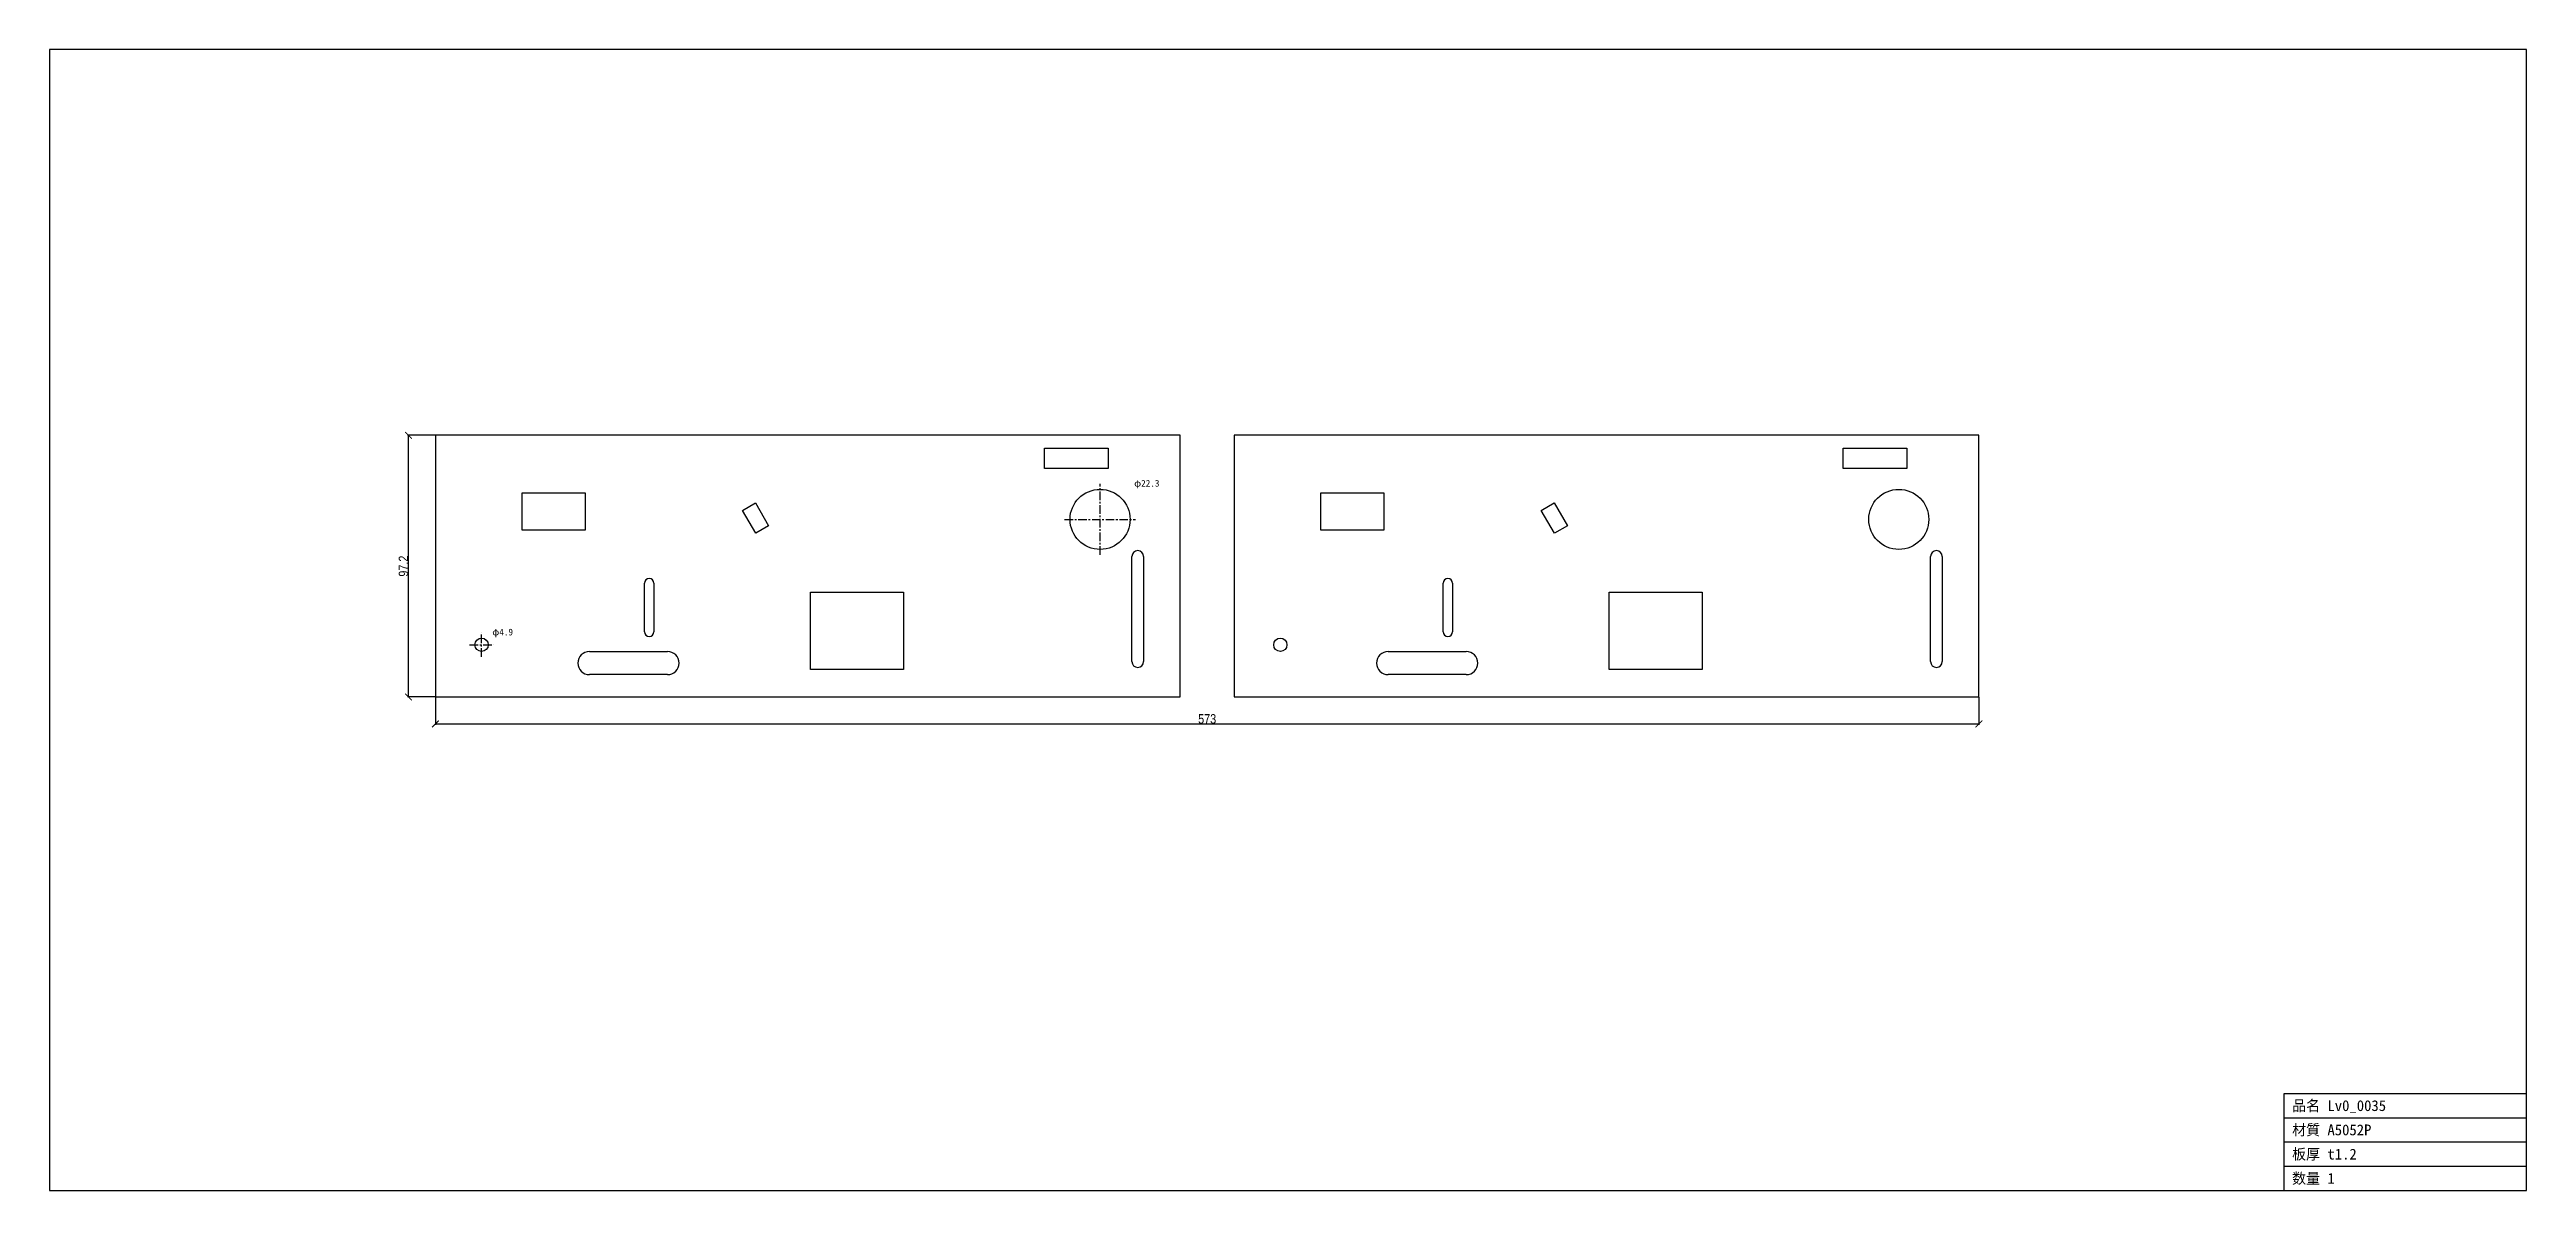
# Model space of a CAD drawing. Header units: millimetres. Extents: x -143 to 776, y -183 to 240.
import ezdxf

# ---------------------------------------------------------------- set-up
doc = ezdxf.new("R2010")
doc.units = ezdxf.units.MM
doc.linetypes.add('CENTER', pattern=[5.08, 3.175, -0.635, 0.635, -0.635])
for name, color, linetype in [('中心線', 7, 'Continuous'), ('図枠', 7, 'Continuous'), ('外形', 7, 'Continuous'), ('寸法', 7, 'Continuous'), ('文字', 7, 'Continuous')]:
    doc.layers.add(name, color=color, linetype=linetype)
doc.styles.add('OpenSansCondensed-Light', font='OpenSansCondensed-Light.ttf')
doc.dimstyles.new('EZDXF', dxfattribs={"dimtxt": 0.25, "dimasz": 0.175, "dimexe": 0.375, "dimexo": 0.125, "dimgap": 0.1, "dimtad": 1, "dimlfac": 100, "dimzin": 12, "dimdsep": 46, "dimtxsty": 'OpenSansCondensed-Light', "dimblk": 'ARCHTICK', "dimcen": 2.5, "dimazin": 3, "dimtfac": 0.5, "dimtmove": 2, "dimatfit": 3})

# ---------------------------------------------------------------- blocks, each defined once
blk = doc.blocks.new('_ARCHTICK')
at = {"color": 0, "linetype": 'BYBLOCK', "const_width": 0.15}
blk.add_lwpolyline([(-0.5, -0.5), (0.5, 0.5)], dxfattribs=at)

msp = doc.modelspace()

# ---------------------------------------------------------------- linework, layer by layer
at = {"layer": '中心線', "color": 1, "linetype": 'CENTER'}
for p, q in [((246.73, 52.79), (246.73, 79.1)), ((233.57, 65.95), (259.88, 65.95)), ((12.68, 19.39), (21.62, 19.39)), ((17.15, 14.92), (17.15, 23.86))]:
    msp.add_line(p, q, dxfattribs=at)
at = {"layer": '図枠'}
for p, q in [((776.21, 240.42), (-143.24, 240.42)), ((-143.24, 240.42), (-143.24, -183.24)), ((776.21, -183.24), (776.21, 240.42)), ((686.21, -183.24), (686.21, -147.24)), ((686.21, -147.24), (776.21, -147.24)), ((686.21, -156.24), (776.21, -156.24)), ((686.21, -165.24), (776.21, -165.24)), ((686.21, -174.24), (776.21, -174.24)), ((-143.24, -183.24), (776.21, -183.24))]:
    msp.add_line(p, q, dxfattribs=at)
at = {"layer": '外形'}
for p, q in [((276.48, 97.18), (0, 97.18)), ((0, 97.18), (0, 0)), ((226.07, 84.9), (226.07, 92.42)), ((226.07, 92.42), (249.67, 92.42)), ((249.67, 92.42), (249.67, 84.9)), ((276.48, 0), (276.48, 97.18)), ((572.97, 97.18), (296.48, 97.18)), ((296.48, 97.18), (296.48, 0)), ((522.55, 84.9), (522.55, 92.42)), ((522.55, 92.42), (546.15, 92.42)), ((546.15, 92.42), (546.15, 84.9)), ((572.97, 0), (572.97, 97.18)), ((249.67, 84.9), (226.07, 84.9)), ((546.15, 84.9), (522.55, 84.9)), ((32.17, 61.99), (32.17, 75.82)), ((32.17, 75.82), (55.58, 75.82)), ((55.58, 75.82), (55.58, 61.99)), ((328.65, 61.99), (328.65, 75.82)), ((328.65, 75.82), (352.06, 75.82)), ((352.06, 75.82), (352.06, 61.99)), ((114, 69.27), (118.83, 72.06)), ((118.88, 60.83), (114, 69.27)), ((118.83, 72.06), (123.7, 63.61)), ((410.49, 69.27), (415.31, 72.06)), ((415.36, 60.83), (410.49, 69.27)), ((415.31, 72.06), (420.18, 63.61)), ((55.58, 61.99), (32.17, 61.99)), ((123.7, 63.61), (118.88, 60.83)), ((352.06, 61.99), (328.65, 61.99)), ((420.18, 63.61), (415.36, 60.83)), ((258.54, 13.14), (258.54, 52.18)), ((262.88, 52.18), (262.88, 13.14)), ((555.02, 13.14), (555.02, 52.18)), ((559.36, 52.18), (559.36, 13.14)), ((77.63, 24.21), (77.63, 42.22)), ((81.12, 42.22), (81.12, 24.21)), ((139.25, 10.24), (139.25, 38.87)), ((139.25, 38.87), (173.75, 38.87)), ((173.75, 38.87), (173.75, 10.24)), ((374.11, 24.21), (374.11, 42.22)), ((377.6, 42.22), (377.6, 24.21)), ((435.74, 10.24), (435.74, 38.87)), ((435.74, 38.87), (470.24, 38.87)), ((470.24, 38.87), (470.24, 10.24)), ((57.2, 16.91), (86.14, 16.91)), ((173.75, 10.24), (139.25, 10.24)), ((353.68, 16.91), (382.62, 16.91)), ((470.24, 10.24), (435.74, 10.24)), ((0, 0), (276.48, 0)), ((86.14, 8.29), (57.2, 8.29)), ((296.48, 0), (572.97, 0)), ((382.62, 8.29), (353.68, 8.29))]:
    msp.add_line(p, q, dxfattribs=at)
for centre, radius in [((246.73, 65.95), 11.15), ((543.21, 65.95), 11.15), ((17.15, 19.39), 2.47), ((313.64, 19.39), 2.47)]:
    msp.add_circle(centre, radius, dxfattribs=at)
for centre, radius, start, end in [((260.71, 52.18), 2.17, 0, 180), ((557.19, 52.18), 2.17, 0, 180), ((79.37, 42.22), 1.75, 0, 180), ((375.85, 42.22), 1.75, 0, 180), ((79.37, 24.21), 1.75, 180, 0), ((375.85, 24.21), 1.75, 180, 0), ((57.2, 12.6), 4.31, 90, -90), ((86.14, 12.6), 4.31, -90, 90), ((260.71, 13.14), 2.17, 180, 0), ((353.68, 12.6), 4.31, 90, -90), ((382.62, 12.6), 4.31, -90, 90), ((557.19, 13.14), 2.17, 180, 0)]:
    msp.add_arc(centre, radius, start, end, dxfattribs=at)

# ---------------------------------------------------------------- texts
at = {"layer": '文字'}
for s, height, p in [('φ22.3', 2.5, (259.38, 78.1)), ('φ4.9', 2.5, (21.12, 22.86)), ('品名 Lv0_0035', 4, (689.21, -153.74)), ('材質 A5052P', 4, (689.21, -162.74)), ('板厚 t1.2', 4, (689.21, -171.74)), ('数量 1', 4, (689.21, -180.74))]:
    msp.add_text(s, height=height, dxfattribs=at).set_placement(p)

# ---------------------------------------------------------------- dimensions: what is measured, and where the dimension line sits
at = {"layer": '寸法'}
msp.add_linear_dim(base=(-10, 0), p1=(0, 0), p2=(0, 97.18), angle=90, dimstyle='EZDXF', override={"dimtxt": 3.5, "dimasz": 2.5, "dimdec": 1, "dimlfac": 1}, dxfattribs=at).render()
msp.add_linear_dim(base=(0, -10), p1=(0, 0), p2=(572.97, 0), dimstyle='EZDXF', override={"dimtxt": 3.5, "dimasz": 2.5, "dimdec": 1, "dimlfac": 1}, dxfattribs=at).render()

doc.saveas('drawing.dxf')
